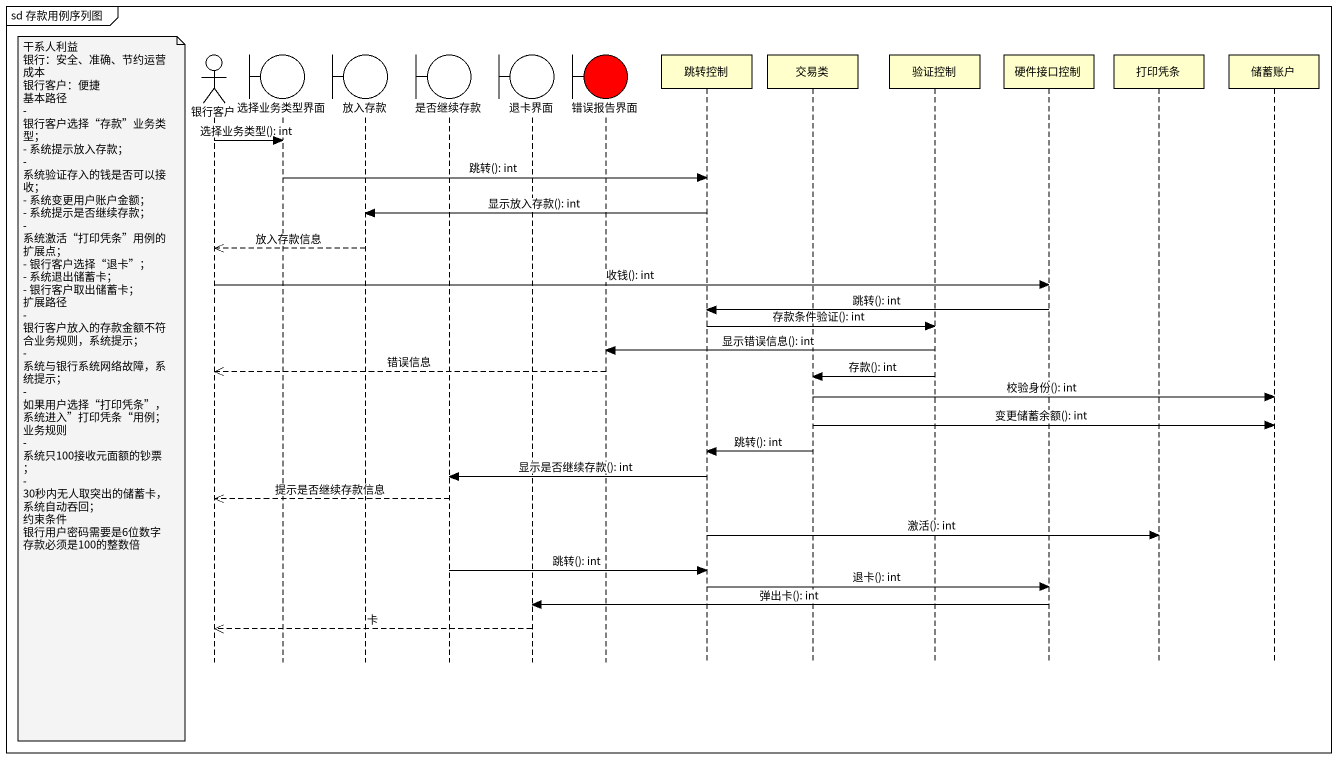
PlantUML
@startuml
mainframe sd 存款用例序列图
hide footbox
actor 银行客户
boundary 选择业务类型界面
boundary 放入存款
boundary 是否继续存款
boundary 退卡界面
boundary 错误报告界面 #FF0000
participant 跳转控制
participant 交易类
participant 验证控制
participant 硬件接口控制
participant 打印凭条
participant 储蓄账户

银行客户 -> 选择业务类型界面 : 选择业务类型(): int
选择业务类型界面 -> 跳转控制 : 跳转(): int
跳转控制 -> 放入存款 : 显示放入存款(): int
放入存款 -->> 银行客户 : 放入存款信息
银行客户 -> 硬件接口控制 : 收钱(): int
硬件接口控制 -> 跳转控制 : 跳转(): int
跳转控制 -> 验证控制 : 存款条件验证(): int
验证控制 -> 错误报告界面 : 显示错误信息(): int
错误报告界面 -->> 银行客户 : 错误信息
验证控制 -> 交易类 : 存款(): int
note left of 银行客户
  干系人利益
  银行：安全、准确、节约运营成本
  银行客户：便捷
  基本路径
  - 银行客户选择“存款”业务类型；
  - 系统提示放入存款；
  - 系统验证存入的钱是否可以接收；
  - 系统变更用户账户金额；
  - 系统提示是否继续存款；
  - 系统激活“打印凭条”用例的扩展点；
  - 银行客户选择“退卡”；
  - 系统退出储蓄卡；
  - 银行客户取出储蓄卡；
  扩展路径
  - 银行客户放入的存款金额不符合业务规则，系统提示；
  - 系统与银行系统网络故障，系统提示；
  - 如果用户选择“打印凭条”，系统进入”打印凭条“用例；
  业务规则
  - 系统只100接收元面额的钞票；
  - 30秒内无人取突出的储蓄卡，系统自动吞回；
  约束条件
  银行用户密码需要是6位数字
  存款必须是100的整数倍
end note
交易类 -> 储蓄账户 : 校验身份(): int
交易类 -> 储蓄账户 : 变更储蓄余额(): int
交易类 -> 跳转控制 : 跳转(): int
跳转控制 -> 是否继续存款 : 显示是否继续存款(): int
是否继续存款 -->> 银行客户 : 提示是否继续存款信息
跳转控制 -> 打印凭条 : 激活(): int
是否继续存款 -> 跳转控制 : 跳转(): int
跳转控制 -> 硬件接口控制 : 退卡(): int
硬件接口控制 -> 退卡界面 : 弹出卡(): int
退卡界面 -->> 银行客户 : 卡
@enduml
